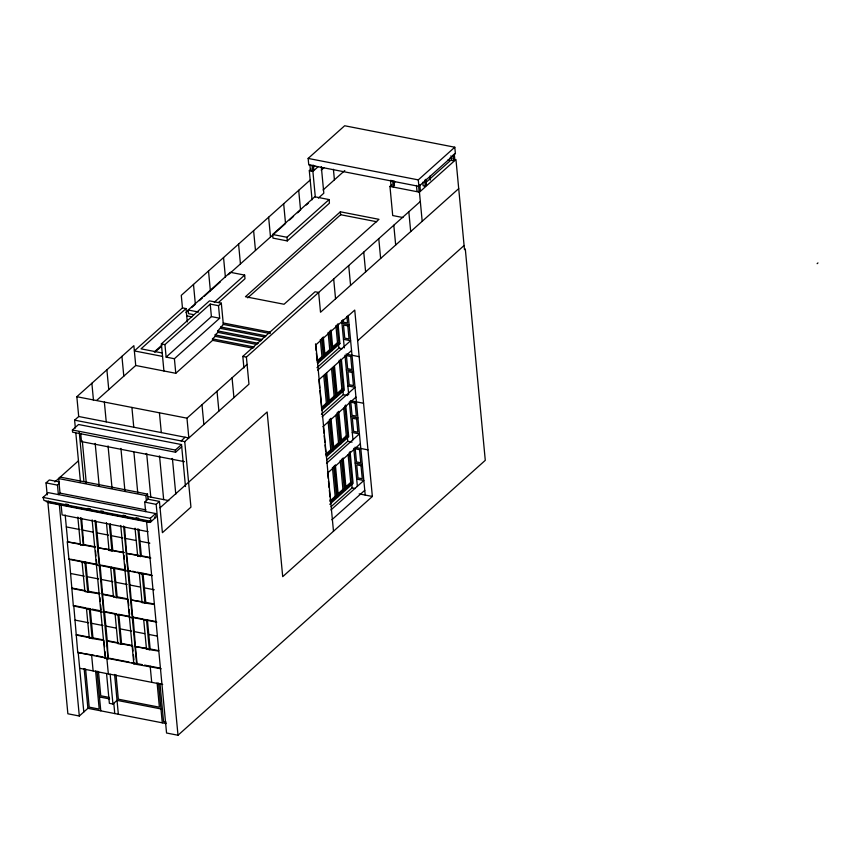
<?xml version="1.0" encoding="UTF-8"?>
<svg xmlns="http://www.w3.org/2000/svg" width="861" height="861" viewBox="0 0 861 861"><rect width="100%" height="100%" fill="white"/><g stroke="black" fill="none" stroke-linecap="round" stroke-linejoin="round"><path stroke-width="1.29" d="M181.165 440.929L185.093 437.237M156.788 622.18L132.702 617.488L128.698 570.52L127.88 571.252L99.693 565.311L98.036 547.811L124.188 552.45M99.575 593.864L84.873 591.453L82.118 562.33L82.936 561.598M103.987 640.455L89.275 638.044L86.52 608.931L87.338 608.2M153.99 604.422L142.076 602.592L139.331 573.48L140.149 572.748M158.392 651.024L146.488 649.194L143.733 620.081L144.551 619.35M77.834 517.063L80.46 544.852L83.323 545.411L84.141 544.669L95.582 546.896M138.847 529.354L141.355 555.819L140.537 556.55L137.674 556.002L135.048 528.202M127.32 598.804L117.15 596.824L116.332 597.577L113.469 597.017L110.725 567.905L111.543 567.173M115.944 613.775L115.126 614.506L117.871 643.597L120.734 644.179L121.552 643.447L131.722 645.395M308.152 158.424L344.658 125.76L454.791 147.22L455.404 153.678L418.887 186.342L308.755 164.881L308.152 158.424L418.285 179.884L454.791 147.22M312.059 199.827L309.314 170.704L311.133 169.079M312.952 167.454L314.771 165.818M309.885 164.655L310.434 170.478L312.575 170.898L313.813 169.8L313.372 165.14M309.314 170.704L312.887 171.404L318.086 166.743M310.197 180.024L181.273 295.366L182.457 307.883L134.359 350.922L162.557 356.411M321.207 170.177L324.037 167.637M75.359 428.025L74.616 420.157L78.706 416.498L76.833 396.706L133.864 345.681L135.726 365.484L96.744 400.365M187.3 321.928L186.03 308.582L141.021 348.845L161.76 352.892M193.757 314.674L188.548 313.662L188.204 310.025L230.35 272.313L244.653 275.1L244.998 278.749L218.533 302.415M272.636 234.483L314.782 196.782L329.085 199.569L329.429 203.207L287.283 240.919L272.98 238.131L272.636 234.483L286.939 237.27L329.085 199.569M185.965 312.64L188.785 310.121M191.605 307.603L195.361 304.245L193.488 284.442M199.365 300.65L202.367 297.96M204.38 296.173L220.405 281.827M228.423 274.659L285.54 223.559L283.667 203.756M289.544 219.975L293.558 216.391M297.562 212.796L299.563 211.01M306.312 204.972L308.227 203.25M323.079 189.969L344.798 170.543M318.366 198.084L323.822 193.198L321.314 166.722M163.924 370.973L161.373 343.905L209.471 300.866L221.32 303.169L223.333 324.425L217.833 330.925L217.962 332.389L215.142 334.907L215.282 336.36L212.463 338.89L212.602 340.343L175.784 373.287L135.726 365.484M154.248 351.977L161.943 345.1M155.12 352.031L160.996 346.779M161.373 343.905L164.946 344.594L210.224 304.084L218.5 305.698L221.32 303.169M214.271 302.286L244.653 275.1M181.725 446.751L175.579 452.24L72.604 432.179L72.399 429.994L78.534 424.495L181.51 444.567L185.481 486.551M164.946 344.594L166.13 357.111L211.408 316.6L219.684 318.215L218.5 305.698M80.73 433.6L81.483 441.607L82.301 440.875L86.304 483.236M166.13 357.111L174.406 358.725L219.684 318.215M340.364 211.806L245.439 296.733L284.055 304.256L378.98 219.329L340.364 211.806L340.644 214.723L247.71 297.863M47.183 494.903L46.042 482.892L49.314 479.964L59.484 481.945M54.835 481.923L78.459 460.796M59.118 483.656L57.483 485.12L58.376 494.591L60.022 493.127L58.645 478.565L60.281 477.102L147.522 494.096L148.006 499.197L144.734 502.124L145.627 511.595M402.97 217.542L392.713 215.541L389.958 186.417L391.777 184.792M393.595 183.167L395.414 181.542M43.05 497.4L150.32 518.3L151.278 521.389L44.008 500.489L43.05 497.4L48.367 492.632L155.637 513.543L155.981 517.181L150.126 522.466L48.571 502.673L48.442 501.22M393.229 186.611L392.67 180.788L390.528 180.369L391.077 186.191L393.229 186.611L394.456 185.513L394.015 180.853M425.991 182.403L450.335 160.63L447.698 160.124M416.444 185.416L416.993 191.239L419.135 191.659L420.362 190.561L419.813 184.738M425.269 186.17L426.496 185.072L425.947 179.249L424.721 180.347L425.269 186.17L423.128 185.75L422.794 182.252M451.013 155.744L451.455 160.404L453.596 160.824L454.823 159.726L454.274 153.904M389.958 186.417L419.436 192.164L455.953 159.5L464.477 249.647L465.295 248.904L485.281 460.334L178.001 735.24L166.56 733.012L146.499 520.808M243.921 368.002L242.824 356.4L315.072 291.761L318.645 292.46L320.518 312.252L458.709 188.624M242.824 356.4L246.397 357.1L420.319 201.496M145.843 454.145L146.661 453.413L150.793 497.098M76.833 396.706L186.966 418.166L247.085 364.375M158.715 456.653L159.533 455.921L163.665 499.606M96.357 559.758L96.83 564.751L68.934 559.316L67.287 541.849L80.051 543.872M72.399 429.994L175.375 450.055L181.51 444.567M74.616 420.157L184.749 441.628L248.958 384.178L246.397 357.1M171.587 459.161L172.404 458.429L175.784 494.171M80.46 544.852L80.869 544.486L67.287 541.849M84.141 544.669L83.732 545.035L81.644 518.204M68.934 559.316L69.343 558.95L73.346 605.918L103.686 612.279L104.504 611.547L107.248 640.649L108.088 658.88L105.225 658.321L92.138 519.85M58.645 478.565L145.886 495.559L147.522 494.096M98.036 547.811L109.885 549.673L109.067 550.427L106.441 522.627M84.981 562.89L85.799 562.158L88.543 591.27L87.725 592.002L84.981 562.89L82.118 562.33M144.734 502.124L156.175 504.352L159.446 501.425L162.406 532.69L190.938 507.151L184.749 441.628M317.58 360.447L321.96 356.529L323.392 356.809L321.648 338.384M324.479 354.28L329.741 349.577L331.162 349.857L329.429 331.42M332.249 347.327L337.512 342.613L338.943 342.893L337.2 324.468M317.257 362.298L323.392 356.809M331.162 349.857L325.027 355.345L323.284 336.92M338.943 342.893L332.809 348.393L331.065 329.957M317.548 363.622L339.901 343.625L338.018 323.725M109.885 549.673L109.067 550.405L111.93 550.986L112.748 550.244L110.24 523.779M112.748 550.222L111.93 550.954L109.422 524.51M160.049 507.786L267.147 411.967L282.709 576.666L372.361 496.463L354.743 310.068L315.869 344.841L333.487 531.237M316.988 367.69L338.911 348.07L342.204 348.716M97.239 564.385L96.421 565.117L99.284 565.677L100.102 564.945L104.095 611.913L129.839 616.928M150.32 518.3L155.637 513.543M317.731 370.133L350.621 340.708L343.464 339.309M357.638 340.762L464.079 245.525M318.656 379.959L351.546 350.535M84.873 591.453L88.134 591.636M113.577 568.464L114.395 567.733L117.15 596.824L116.332 597.577L113.577 568.464L110.725 567.905M73.346 605.918L73.755 605.552L77.748 652.52L105.634 657.955L105.225 658.321M137.674 556.002L138.083 555.593L126.642 553.375L128.289 570.886L152.375 575.578M89.383 609.491L90.201 608.759L92.956 637.872L92.138 638.604L89.383 609.491L86.52 608.931M321.982 407.049L326.373 403.131L327.793 403.411L325.06 374.449M328.88 400.882L334.143 396.168L335.575 396.447L332.83 367.496M336.651 393.918L341.914 389.215L343.345 389.495L340.482 359.22M327.793 403.411L321.659 408.9L319.915 390.474M335.575 396.447L329.429 401.947L326.696 372.985M343.345 389.495L337.211 394.984L334.466 366.033M321.949 410.213L344.303 390.216L341.419 359.715M113.878 596.651L102.437 594.413M142.183 574.039L143.001 573.308L145.757 602.42L144.939 603.152L142.183 574.039L139.331 573.48M117.15 596.824L116.332 597.556L128.181 599.417M321.39 414.292L343.324 394.672L347.704 395.533M322.132 416.735L355.023 387.31L347.876 385.911M323.058 426.561L355.948 397.136M89.275 638.044L90.093 637.312L76.5 634.675M115.126 614.506L117.989 615.066L118.807 614.334L129.742 616.465M77.748 652.52L94.129 655.264M142.076 602.592L142.485 602.194L131.044 599.966L142.894 601.828M325.512 454.436L330.775 449.722L332.206 450.002L329.343 419.737M333.282 447.472L338.545 442.769L339.977 443.049L337.114 412.774M341.064 440.52L346.316 435.817L347.747 436.096L344.884 405.822M326.061 455.491L332.206 450.002M339.977 443.049L333.842 448.538L330.979 418.263M347.747 436.096L341.613 441.585L338.75 411.31M326.351 456.814L348.705 436.818L345.702 404.993M118.291 643.232L106.839 641.014M146.596 620.641L147.414 619.909L150.158 649.022L149.34 649.754L146.596 620.641L143.733 620.081M117.989 615.066L120.734 644.157L121.552 643.425L118.807 614.334M326.793 460L347.726 441.273L352.106 442.123M326.534 463.326L359.424 433.901L352.278 432.513M132.185 646.407L132.583 646.008L121.143 643.791M327.471 473.163L360.361 443.738M146.488 649.194L149.749 649.388M120.744 525.414L133.832 663.896L134.241 663.53L108.497 658.514M133.832 663.896L161.19 668.782M47.807 501.576L67.868 713.78L79.309 716.008L87.908 708.323L166.141 723.574M329.914 501.027L335.177 496.323L336.608 496.603L333.745 466.328M337.695 494.074L342.947 489.371L344.378 489.651L341.516 459.376M345.465 487.122L350.728 482.418L352.16 482.698L349.297 452.423M336.608 496.603L330.473 502.092L330.226 499.466M344.378 489.651L338.244 495.14L335.381 464.865M352.16 482.698L346.014 488.187L343.152 457.912M329.785 504.288L353.107 483.419L350.104 451.584M331.194 506.602L352.127 487.875L355.421 488.51M106.549 673.539L109.369 703.329L112.942 704.029L117.031 700.37L160.964 708.937M330.947 509.927L363.837 480.503L356.68 479.114M331.872 519.764L364.763 490.329M817.132 263.66L817.95 262.928M97.067 532.894L108.508 535.122M139.977 541.246L149.857 543.173M138.492 555.227L126.642 553.408L124.544 526.566M149.997 557.465L141.344 555.786L140.537 556.55L137.911 528.762M81.827 544.669L95.173 547.262M112.339 550.588L123.78 552.816M139.041 555.819L150.826 558.068M101.469 579.496L112.909 581.724M144.379 587.848L154.259 589.763M72.098 588.074L84.453 590.474M88.543 591.27L99.984 593.498M102.846 594.047L114.287 596.275M145.757 602.377L154.399 604.056M71.689 588.44L85.282 591.077M105.881 626.098L116.052 628.078M148.781 634.439L157.434 636.128M92.956 637.872L103.126 639.841M107.248 640.649L118.7 642.866M147.296 648.419L135.446 646.6L137.103 664.079M150.158 648.979L158.801 650.658M76.091 635.041L92.547 638.238M146.897 648.828L135.446 646.568L133.111 617.122L132.293 617.854L129.43 617.294M449.474 158.241L452.068 158.747M340.644 214.723L376.688 221.74M341.957 323.295L349.103 324.694M182.457 307.883L186.03 308.582M188.204 310.025L198.611 312.048M338.47 343.345L339.901 343.625M186.719 315.858L191.906 316.87M223.193 322.972L270.139 332.12M223.333 324.425L270.279 333.573M220.513 326.954L266.157 335.844M220.653 328.407L264.984 337.049M346.036 354.108L359.145 356.658M217.833 330.925L262.164 339.568M217.962 332.389L261.001 340.773M215.142 334.907L258.182 343.291M215.282 336.36L257.019 344.497M212.463 338.89L254.199 347.015M212.602 340.343L253.026 348.221M346.359 369.896L353.505 371.285M350.438 400.709L363.546 403.26M350.761 416.498L357.918 417.886M354.85 447.311L367.959 449.862M355.162 463.089L362.32 464.488M78.706 416.498L188.839 437.958L186.966 418.166M359.166 493.891L372.361 496.463M81.483 441.607L184.458 461.668M148.221 496.603L168.81 500.618M148.006 499.197L159.446 501.425M46.042 482.892L57.483 485.12M60.022 493.127L145.961 509.873M65.63 504.029L68.234 504.535M87.811 508.356L90.427 508.862M100.866 510.896L103.481 511.412M123.058 515.222L125.663 515.728M136.103 517.762L138.718 518.279M46.193 501.672L150.6 522.024L150.46 520.561M148.017 531.668L62.078 514.921L61.12 504.761M66.319 526.91L79.901 529.558M82.764 530.107L92.934 532.098M111.37 535.682L122.811 537.91M125.674 538.459L135.844 540.45M70.58 559.198L95.388 564.03M101.372 565.193L125.846 569.96M127.945 570.369L130.549 570.875M132.519 571.263L135.059 571.758M137.06 572.145L151.385 574.944M70.72 573.512L84.313 576.16M87.165 576.709L98.617 578.936M115.772 582.273L127.213 584.501M130.076 585.06L140.246 587.041M145.348 602.786L142.485 602.194M74.982 605.789L86.1 607.963M88.296 608.383L90.201 608.759M91.987 609.104L99.79 610.632M104.999 611.644L116.719 613.925M132.346 616.971L143.281 619.102M145.369 619.511L156.056 621.588M75.122 620.114L88.715 622.761M91.578 623.31L103.019 625.538M120.174 628.874L131.625 631.102M134.477 631.662L144.648 633.642M96.389 655.705L103.008 656.997M109.412 658.245L129.15 662.087M131.55 662.55L142.291 664.649M144.573 665.09L160.329 668.168M79.686 668.297L162.697 684.473M109.422 697.453L100.759 695.774L98.455 671.44M99.467 696.947L109.648 698.928M166.076 722.131L163.568 721.636L159.963 683.494M453.047 155.002L453.596 160.824M429.876 176.139L430.252 180.11M418.285 179.884L418.887 186.342M419.436 192.164L422.191 221.288M418.586 185.836L419.135 191.659M408.824 211.774L410.697 231.577M393.8 225.227L395.673 245.019M378.765 238.669L380.637 258.461M363.74 252.112L365.613 271.915M348.705 265.565L350.578 285.357M348.221 315.341L365.215 495.064M333.411 169.273L334.412 179.831M346.918 316.407L347.532 322.95L343.248 322.122L343.001 319.496M341.699 320.626L344.282 347.919M344.97 355.216L348.683 394.51M349.372 401.807L352.978 439.885M353.785 448.409L357.38 486.487M333.681 279.007L335.553 298.81M338.577 344.529L338.911 348.07M342.872 389.936L343.324 394.672M347.392 437.722L347.726 441.273M351.686 483.139L352.127 487.875M335.898 325.512L337.512 342.613M339.18 360.264L341.914 389.215M343.711 408.179L346.316 435.817M348.113 454.769L350.728 482.418M330.247 330.689L332.12 350.578M333.648 366.668L336.533 397.179M337.921 411.945L340.934 443.77M342.334 458.547L345.336 490.372M312.887 171.404L315.298 196.878M328.116 332.464L329.741 349.577M331.528 368.53L334.143 396.168M335.93 415.131L338.545 442.769M340.213 460.409L342.947 489.371M312.026 165.064L312.575 170.898M322.466 337.641L324.349 357.53M325.867 373.631L328.751 404.132M330.15 418.898L333.164 450.733M334.552 465.5L337.566 497.324M320.346 339.417L321.96 356.529M323.758 375.482L326.373 403.131M328.159 422.084L330.775 449.722M332.443 467.372L335.177 496.323M315.513 343.873L316.138 350.449M316.385 353.085L317.128 360.985M319.044 381.262L319.668 387.837M323.327 426.539L323.951 433.115M324.199 435.752L324.823 442.339M325.071 444.965L325.695 451.551M327.61 471.817L328.235 478.404M328.482 481.041L329.106 487.617M329.354 490.253L329.967 496.829M298.702 190.313L300.564 210.106M286.939 237.27L287.283 240.919M268.632 217.209L270.505 237.001M253.608 230.651L255.48 250.454M238.572 244.104L240.445 263.896M223.548 257.547L225.421 277.35M232.061 377.828L233.923 397.621M208.513 271L210.385 290.792M210.224 304.084L211.408 316.6M217.026 391.271L218.898 411.074M201.991 404.724L203.863 424.516M174.406 358.725L175.784 373.287M175.375 450.055L175.579 452.24M159.436 412.796L161.308 432.599M156.175 504.352L178.001 735.24M154.549 516.901L154.689 518.354M149.986 521.013L150.126 522.466M145.886 495.559L146.37 500.661M158.521 683.021L162.277 722.82M131.905 407.436L133.767 427.228M157.1 682.87L159.393 707.193L118.334 699.197L116.031 674.863M133.918 452.229L137.792 493.267M121.928 356.368L123.801 376.16M150.18 666.188L151.708 682.332M120.917 448.398L124.92 490.759M123.607 525.985L136.695 664.455M106.893 369.81L108.766 389.602M124.016 555.345L124.371 559.09M124.845 564.084L125.319 569.078M128.3 600.687L128.773 605.692M129.128 609.437L129.602 614.431M132.594 646.041L133.057 651.034M133.412 654.78L133.886 659.784M104.364 402.065L106.237 421.868M108.045 445.89L112.048 488.252M91.869 383.253L93.483 400.419M95.173 443.383L99.176 485.744M114.588 674.454L118.344 714.253M113.813 703.459L114.771 713.565M95.948 520.991L98.445 547.445M110.133 674.228L112.942 704.029M95.001 520.41L108.088 658.88M106.818 657.739L108.335 673.883M95.528 551.008L96.001 556.012M99.93 597.609L100.285 601.355M100.64 605.1L101.114 610.105M104.106 641.703L104.579 646.708M105.042 651.702L105.516 656.706M79.244 431.985L83.883 481.084M75.854 433.266L80.439 481.762M97.013 671.031L100.78 710.831M95.603 670.956L99.209 709.098L89.2 707.15L85.594 669.008M80.697 517.612L83.323 545.411M91.589 654.769L93.117 670.913M84.152 668.61L87.908 708.323M65.188 514.996L67.696 541.483M78.157 652.154L83.808 711.982M59.248 503.814L79.309 716.008M347.812 325.867L343.517 325.027L344.755 338.136L349.049 338.976L347.812 325.867M350.707 356.443L346.413 355.615L347.65 368.712L351.945 369.552L350.707 356.443M352.214 372.469L347.93 371.629L349.168 384.738L353.451 385.567L352.214 372.469M355.109 403.045L350.814 402.205L352.052 415.314L356.346 416.154L355.109 403.045M356.626 419.059L352.332 418.231L353.57 431.339L357.864 432.168L356.626 419.059M359.511 449.646L355.216 448.807L356.465 461.916L360.748 462.755L359.511 449.646M361.028 465.661L356.734 464.832L357.972 477.93L362.266 478.77L361.028 465.661"/></g></svg>
